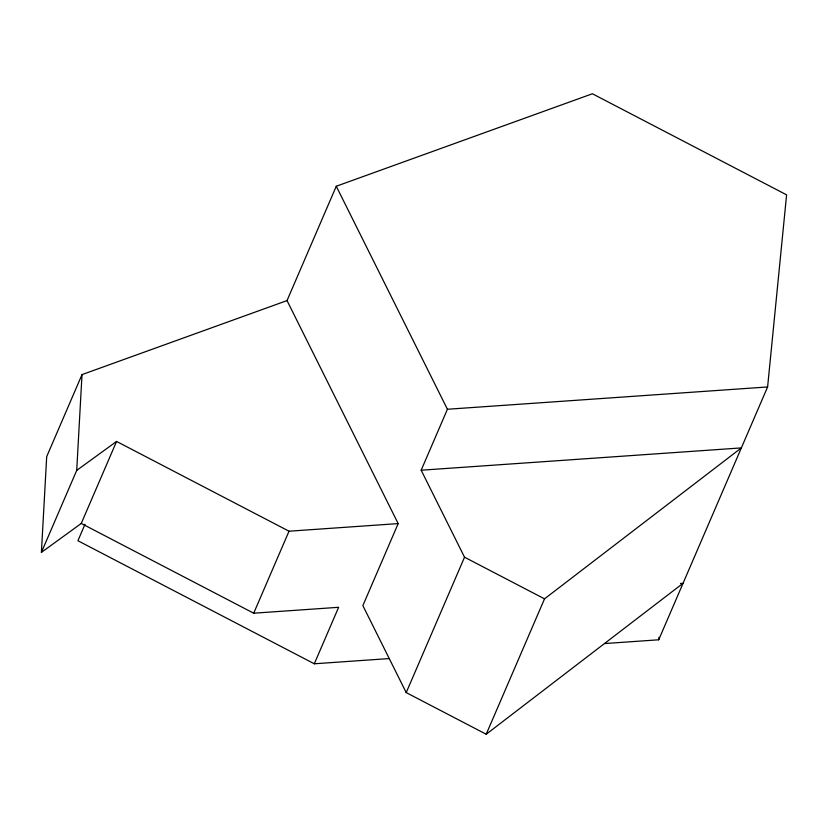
<?xml version="1.0" encoding="UTF-8"?>
<svg xmlns="http://www.w3.org/2000/svg" width="828" height="828" viewBox="0 0 828 828"><rect width="100%" height="100%" fill="white"/><g stroke="black" fill="none" stroke-linecap="round" stroke-linejoin="round"><path stroke-width="1.24" d="M287.026 300.585L398.175 523.596L289.024 531.203L116.572 441.438L81.258 523.441L41.4 552.4L46.699 456.621L82.013 374.608L287.026 300.585L336.271 186.248L592.393 93.761L786.6 194.849L767.608 386.955L658.715 639.796L604.533 643.563M41.4 552.4L76.714 470.397L82.013 374.608M658.715 639.796L658.964 637.229M85.005 524.259L77.915 540.736L314.298 663.787L389.119 658.57M81.258 523.441L253.699 613.206L289.024 531.203M314.298 663.787L338.631 607.297L253.699 613.206M398.175 523.596L362.861 605.61L406.217 692.601L486.212 734.239L683.048 583.305L680.471 583.481M421.173 470.211L741.36 447.907L544.524 598.851L464.529 557.203L421.173 470.211L447.42 409.26L336.271 186.248M406.217 692.601L464.529 557.203M486.212 734.239L544.524 598.851M76.714 470.397L116.572 441.438M447.42 409.26L767.608 386.955"/></g></svg>
